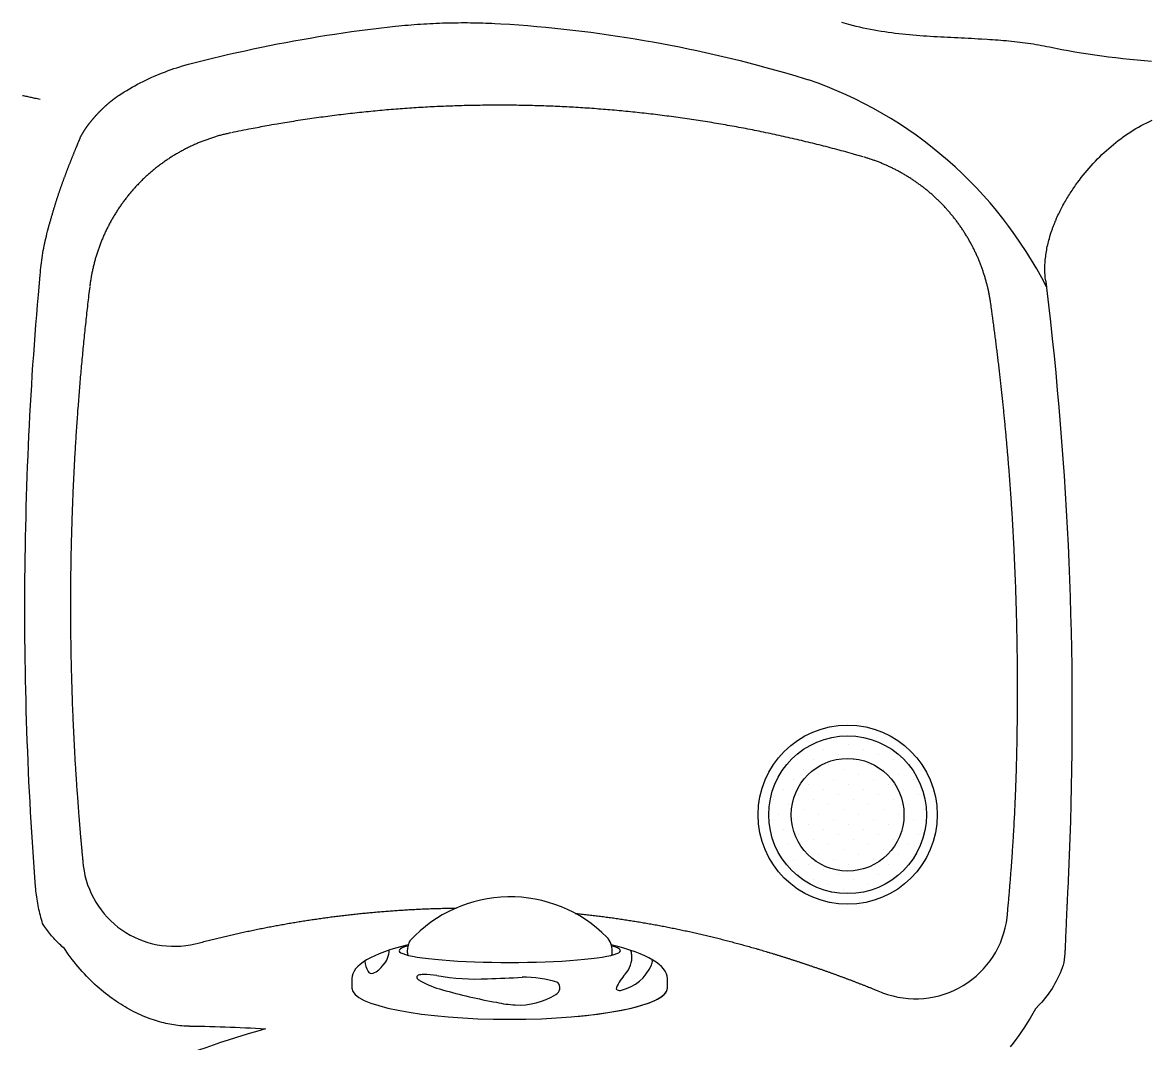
# Model space of a CAD drawing. Extents: x 528 to 612, y 649 to 778.
# Drawn here: x 559.67 to 584.67, y 685.6 to 708.24 of the extents above; entities that cross this region are included whole.
import ezdxf

# ---------------------------------------------------------------- set-up
doc = ezdxf.new("R2010")
doc.units = 0
doc.header["$MEASUREMENT"] = 0
doc.layers.add('1', color=4, linetype='Continuous')

# ---------------------------------------------------------------- blocks, each defined once
blk = doc.blocks.new('*X3')
at = {"color": 0}
for p, q in [((200.597, 336.892), (200.597, 336.892)), ((200.995, 336.76), (200.995, 336.76)), ((199.669, 336.494), (199.669, 336.494)), ((200.332, 336.627), (200.332, 336.627)), ((200.73, 336.494), (200.73, 336.494)), ((201.393, 336.627), (201.393, 336.627)), ((201.791, 336.494), (201.791, 336.494)), ((199.404, 336.229), (199.404, 336.229)), ((199.802, 336.097), (199.802, 336.097)), ((200.067, 336.362), (200.067, 336.362)), ((200.465, 336.229), (200.465, 336.229)), ((200.863, 336.097), (200.863, 336.097)), ((201.128, 336.362), (201.128, 336.362)), ((201.525, 336.229), (201.525, 336.229)), ((201.923, 336.097), (201.923, 336.097)), ((202.188, 336.362), (202.188, 336.362)), ((202.586, 336.229), (202.586, 336.229)), ((199.537, 335.832), (199.537, 335.832)), ((200.2, 335.964), (200.2, 335.964)), ((200.597, 335.832), (200.597, 335.832)), ((201.26, 335.964), (201.26, 335.964)), ((201.658, 335.832), (201.658, 335.832)), ((202.321, 335.964), (202.321, 335.964)), ((202.719, 335.832), (202.719, 335.832)), ((199.272, 335.566), (199.272, 335.566)), ((199.934, 335.699), (199.934, 335.699)), ((200.332, 335.566), (200.332, 335.566)), ((200.995, 335.699), (200.995, 335.699)), ((201.393, 335.566), (201.393, 335.566)), ((202.056, 335.699), (202.056, 335.699)), ((202.454, 335.566), (202.454, 335.566)), ((199.006, 335.301), (199.006, 335.301)), ((199.669, 335.434), (199.669, 335.434)), ((200.067, 335.301), (200.067, 335.301)), ((200.73, 335.434), (200.73, 335.434)), ((201.128, 335.301), (201.128, 335.301)), ((201.791, 335.434), (201.791, 335.434)), ((202.188, 335.301), (202.188, 335.301)), ((202.851, 335.434), (202.851, 335.434)), ((199.139, 334.903), (199.139, 334.903)), ((199.404, 335.169), (199.404, 335.169)), ((199.802, 335.036), (199.802, 335.036)), ((200.2, 334.903), (200.2, 334.903)), ((200.465, 335.169), (200.465, 335.169)), ((200.863, 335.036), (200.863, 335.036)), ((201.26, 334.903), (201.26, 334.903)), ((201.525, 335.169), (201.525, 335.169)), ((201.923, 335.036), (201.923, 335.036)), ((202.321, 334.903), (202.321, 334.903)), ((202.586, 335.169), (202.586, 335.169)), ((202.984, 335.036), (202.984, 335.036)), ((199.537, 334.771), (199.537, 334.771)), ((199.934, 334.638), (199.934, 334.638)), ((200.597, 334.771), (200.597, 334.771)), ((200.995, 334.638), (200.995, 334.638)), ((201.658, 334.771), (201.658, 334.771)), ((202.056, 334.638), (202.056, 334.638)), ((202.719, 334.771), (202.719, 334.771)), ((199.272, 334.506), (199.272, 334.506)), ((199.669, 334.373), (199.669, 334.373)), ((200.332, 334.506), (200.332, 334.506)), ((200.73, 334.373), (200.73, 334.373)), ((201.393, 334.506), (201.393, 334.506)), ((201.791, 334.373), (201.791, 334.373)), ((202.454, 334.506), (202.454, 334.506)), ((202.851, 334.373), (202.851, 334.373)), ((199.006, 334.241), (199.006, 334.241)), ((199.404, 334.108), (199.404, 334.108)), ((200.067, 334.241), (200.067, 334.241)), ((200.465, 334.108), (200.465, 334.108)), ((201.128, 334.241), (201.128, 334.241)), ((201.525, 334.108), (201.525, 334.108)), ((202.188, 334.241), (202.188, 334.241)), ((202.586, 334.108), (202.586, 334.108)), ((199.537, 333.71), (199.537, 333.71)), ((199.802, 333.975), (199.802, 333.975)), ((200.2, 333.843), (200.2, 333.843)), ((200.597, 333.71), (200.597, 333.71)), ((200.863, 333.975), (200.863, 333.975)), ((201.26, 333.843), (201.26, 333.843)), ((201.658, 333.71), (201.658, 333.71)), ((201.923, 333.975), (201.923, 333.975)), ((202.321, 333.843), (202.321, 333.843)), ((199.934, 333.578), (199.934, 333.578)), ((200.332, 333.445), (200.332, 333.445)), ((200.995, 333.578), (200.995, 333.578)), ((201.393, 333.445), (201.393, 333.445)), ((202.056, 333.578), (202.056, 333.578)), ((202.454, 333.445), (202.454, 333.445)), ((199.669, 333.312), (199.669, 333.312)), ((200.067, 333.18), (200.067, 333.18)), ((200.73, 333.312), (200.73, 333.312)), ((201.128, 333.18), (201.128, 333.18)), ((201.791, 333.312), (201.791, 333.312)), ((200.465, 333.047), (200.465, 333.047)), ((200.863, 332.915), (200.863, 332.915)), ((201.525, 333.047), (201.525, 333.047))]:
    blk.add_line(p, q, dxfattribs=at)
blk = doc.blocks.new('DRAIN')
at = {"layer": '1', "color": 2}
for radius in [1.75, 1.25]:
    blk.add_circle((0, 0), radius, dxfattribs=at)
at = {"layer": '1', "color": 3, "xscale": 0.8339416050646733, "yscale": 0.8339416050646733, "zscale": 0.8339416050646733}
blk.add_blockref('*X3', (-167.604, -279.291), dxfattribs=at)
blk = doc.blocks.new('2010JETSETTER')
at = {"layer": '1', "color": 2}
for p, q in [((38.763, 16.688), (38.763, 16.47)), ((38.763, 16.688), (38.763, 16.47)), ((45.763, 16.47), (45.763, 16.688)), ((45.763, 16.47), (45.763, 16.688))]:
    blk.add_line(p, q, dxfattribs=at)
at = {"layer": '1', "color": 3, "linetype": 'Continuous'}
for points in [[(35.136, 36.966), (35.315, 37.013), (35.494, 37.058), (35.673, 37.102), (35.853, 37.145), (36.033, 37.187), (36.213, 37.228), (36.393, 37.268), (36.573, 37.307), (36.754, 37.345), (36.935, 37.382), (37.116, 37.417), (37.297, 37.452), (37.478, 37.485), (37.66, 37.518), (37.841, 37.549), (38.023, 37.58), (38.205, 37.609), (38.387, 37.637), (38.569, 37.664), (38.752, 37.69), (38.934, 37.715), (39.117, 37.739), (39.299, 37.762), (39.665, 37.804)], [(39.665, 37.804), (39.733, 37.811), (39.802, 37.818), (39.87, 37.825), (39.939, 37.831), (40.008, 37.837), (40.078, 37.843), (40.147, 37.849), (40.217, 37.854), (40.286, 37.858), (40.356, 37.863), (40.426, 37.867), (40.496, 37.871), (40.566, 37.874), (40.636, 37.877), (40.705, 37.88), (40.775, 37.882), (40.845, 37.885), (40.915, 37.886), (40.984, 37.888), (41.054, 37.889), (41.123, 37.889), (41.192, 37.89), (41.261, 37.89), (41.33, 37.89), (41.398, 37.889), (41.466, 37.888), (41.534, 37.887), (41.602, 37.885), (41.669, 37.883), (41.736, 37.881), (41.802, 37.879), (41.869, 37.876), (41.934, 37.873), (42.064, 37.865)], [(42.064, 37.865), (42.266, 37.853), (42.467, 37.838), (42.667, 37.823), (42.868, 37.806), (43.068, 37.787), (43.268, 37.767), (43.467, 37.746), (43.667, 37.724), (43.866, 37.7), (44.064, 37.675), (44.262, 37.648), (44.46, 37.621), (44.657, 37.591), (44.854, 37.561), (45.051, 37.529), (45.247, 37.496), (45.443, 37.462), (45.639, 37.426), (45.834, 37.389), (46.028, 37.351), (46.222, 37.311), (46.416, 37.27), (46.609, 37.228), (46.802, 37.185), (46.995, 37.14), (47.187, 37.094), (47.378, 37.047), (47.569, 36.999), (47.76, 36.949), (47.95, 36.898), (48.14, 36.846), (48.329, 36.793), (48.517, 36.738), (48.893, 36.625)], [(52.735, 37.523), (52.66, 37.527), (52.584, 37.531), (52.509, 37.535), (52.433, 37.539), (52.357, 37.543), (52.282, 37.546), (52.206, 37.55), (52.13, 37.554), (52.054, 37.557), (51.978, 37.561), (51.902, 37.565), (51.826, 37.569), (51.749, 37.573), (51.673, 37.578), (51.596, 37.583), (51.519, 37.588), (51.442, 37.593), (51.365, 37.599), (51.288, 37.605), (51.21, 37.612), (51.133, 37.619), (51.055, 37.626), (50.977, 37.634), (50.899, 37.643), (50.82, 37.652), (50.742, 37.663), (50.663, 37.673), (50.584, 37.685), (50.505, 37.697), (50.426, 37.71), (50.347, 37.724), (50.268, 37.739), (50.188, 37.754), (50.109, 37.771), (50.03, 37.788), (49.95, 37.807), (49.871, 37.827), (49.791, 37.847), (49.632, 37.892)], [(54.244, 37.343), (54.184, 37.355), (54.124, 37.367), (54.063, 37.378), (54.003, 37.389), (53.943, 37.4), (53.883, 37.409), (53.823, 37.419), (53.763, 37.427), (53.702, 37.436), (53.642, 37.444), (53.582, 37.451), (53.521, 37.458), (53.461, 37.465), (53.401, 37.471), (53.34, 37.478), (53.28, 37.483), (53.219, 37.489), (53.159, 37.494), (53.098, 37.499), (53.038, 37.503), (52.977, 37.507), (52.917, 37.512), (52.856, 37.516), (52.735, 37.523)], [(56.506, 37.031), (56.345, 37.044), (56.184, 37.058), (56.025, 37.073), (55.866, 37.089), (55.709, 37.107), (55.553, 37.125), (55.399, 37.145), (55.246, 37.166), (55.095, 37.189), (54.946, 37.212), (54.8, 37.236), (54.656, 37.261), (54.516, 37.288), (54.244, 37.343)], [(33.599, 36.28), (33.656, 36.317), (33.714, 36.353), (33.772, 36.388), (33.831, 36.423), (33.89, 36.457), (33.949, 36.49), (34.009, 36.522), (34.069, 36.554), (34.13, 36.585), (34.19, 36.615), (34.252, 36.644), (34.313, 36.673), (34.375, 36.7), (34.437, 36.727), (34.499, 36.753), (34.562, 36.778), (34.625, 36.802), (34.688, 36.826), (34.751, 36.849), (34.815, 36.87), (34.879, 36.891), (34.943, 36.911), (35.007, 36.931), (35.136, 36.966)], [(32.732, 35.326), (32.733, 35.329), (32.735, 35.333), (32.736, 35.336), (32.738, 35.34), (32.739, 35.343), (32.741, 35.347), (32.743, 35.35), (32.744, 35.354), (32.746, 35.357), (32.748, 35.361), (32.75, 35.365), (32.752, 35.368), (32.754, 35.372), (32.756, 35.376), (32.758, 35.38), (32.76, 35.383), (32.762, 35.387), (32.764, 35.391), (32.766, 35.395), (32.768, 35.399), (32.77, 35.403), (32.772, 35.407), (32.774, 35.411), (32.777, 35.414), (32.779, 35.418), (32.781, 35.422), (32.784, 35.426), (32.786, 35.43), (32.788, 35.434), (32.791, 35.438), (32.793, 35.442), (32.795, 35.446), (32.798, 35.45), (32.8, 35.454), (32.803, 35.458), (32.805, 35.463), (32.808, 35.467), (32.81, 35.471), (32.813, 35.475), (32.815, 35.479), (32.818, 35.483), (32.82, 35.487), (32.823, 35.491), (32.826, 35.495), (32.828, 35.499), (32.831, 35.504), (32.834, 35.508), (32.836, 35.512), (32.839, 35.516), (32.842, 35.52), (32.845, 35.524), (32.847, 35.529), (32.85, 35.533), (32.853, 35.537), (32.856, 35.541), (32.859, 35.545), (32.862, 35.55), (32.865, 35.554), (32.867, 35.558), (32.87, 35.562), (32.873, 35.566), (32.876, 35.571), (32.879, 35.575), (32.882, 35.579), (32.885, 35.583), (32.888, 35.588), (32.891, 35.592), (32.895, 35.596), (32.898, 35.6), (32.901, 35.605), (32.904, 35.609), (32.907, 35.613), (32.91, 35.618), (32.913, 35.622), (32.916, 35.626), (32.92, 35.63), (32.923, 35.635), (32.926, 35.639), (32.929, 35.643), (32.933, 35.648), (32.936, 35.652), (32.939, 35.656), (32.943, 35.661), (32.946, 35.665), (32.949, 35.669), (32.953, 35.674), (32.956, 35.678), (32.96, 35.682), (32.963, 35.687), (32.966, 35.691), (32.97, 35.695), (32.973, 35.7), (32.977, 35.704), (32.98, 35.708), (32.984, 35.713), (32.987, 35.717), (32.991, 35.721), (32.994, 35.726), (32.998, 35.73), (33.002, 35.734), (33.005, 35.739), (33.009, 35.743), (33.013, 35.747), (33.016, 35.752), (33.02, 35.756), (33.024, 35.76), (33.027, 35.765), (33.031, 35.769), (33.035, 35.773), (33.039, 35.778), (33.042, 35.782), (33.046, 35.787), (33.05, 35.791), (33.054, 35.795), (33.058, 35.8), (33.061, 35.804), (33.065, 35.808), (33.069, 35.813), (33.073, 35.817), (33.077, 35.821), (33.081, 35.826), (33.085, 35.83), (33.089, 35.834), (33.093, 35.839), (33.097, 35.843), (33.101, 35.847), (33.105, 35.852), (33.109, 35.856), (33.113, 35.86), (33.117, 35.865), (33.121, 35.869), (33.125, 35.873), (33.129, 35.878), (33.133, 35.882), (33.137, 35.886), (33.141, 35.891), (33.145, 35.895), (33.15, 35.899), (33.154, 35.904), (33.158, 35.908), (33.162, 35.912), (33.166, 35.917), (33.171, 35.921), (33.175, 35.925), (33.179, 35.93), (33.183, 35.934), (33.188, 35.938), (33.192, 35.943), (33.196, 35.947), (33.201, 35.951), (33.205, 35.955), (33.209, 35.96), (33.214, 35.964), (33.218, 35.968), (33.223, 35.973), (33.227, 35.977), (33.231, 35.981), (33.236, 35.985), (33.24, 35.99), (33.245, 35.994), (33.249, 35.998), (33.254, 36.002), (33.258, 36.007), (33.263, 36.011), (33.267, 36.015), (33.272, 36.019), (33.277, 36.024), (33.281, 36.028), (33.286, 36.032), (33.29, 36.036), (33.295, 36.041), (33.3, 36.045), (33.304, 36.049), (33.309, 36.053), (33.314, 36.058), (33.318, 36.062), (33.323, 36.066), (33.328, 36.07), (33.333, 36.074), (33.337, 36.079), (33.342, 36.083), (33.347, 36.087), (33.352, 36.091), (33.357, 36.095), (33.362, 36.099), (33.366, 36.104), (33.371, 36.108), (33.376, 36.112), (33.381, 36.116), (33.386, 36.12), (33.391, 36.124), (33.396, 36.128), (33.401, 36.133), (33.406, 36.137), (33.411, 36.141), (33.416, 36.145), (33.421, 36.149), (33.426, 36.153), (33.431, 36.157), (33.436, 36.161), (33.441, 36.165), (33.446, 36.169), (33.452, 36.173), (33.457, 36.178), (33.462, 36.182), (33.467, 36.186), (33.472, 36.19), (33.478, 36.194), (33.483, 36.198), (33.488, 36.202), (33.493, 36.206), (33.499, 36.21), (33.504, 36.214), (33.51, 36.218), (33.515, 36.222), (33.52, 36.226), (33.526, 36.23), (33.531, 36.234), (33.537, 36.237), (33.542, 36.241), (33.548, 36.245), (33.554, 36.249), (33.559, 36.253), (33.565, 36.257), (33.57, 36.261), (33.576, 36.264), (33.582, 36.268), (33.587, 36.272), (33.599, 36.28)], [(54.862, 34.343), (54.903, 34.399), (54.945, 34.453), (54.987, 34.507), (55.031, 34.56), (55.075, 34.613), (55.12, 34.665), (55.165, 34.716), (55.211, 34.767), (55.258, 34.817), (55.306, 34.866), (55.355, 34.914), (55.404, 34.962), (55.453, 35.009), (55.504, 35.055), (55.555, 35.101), (55.607, 35.145), (55.659, 35.189), (55.712, 35.232), (55.765, 35.274), (55.82, 35.315), (55.875, 35.355), (55.93, 35.394), (55.986, 35.432), (56.043, 35.469), (56.1, 35.505), (56.158, 35.54), (56.217, 35.574), (56.276, 35.607), (56.336, 35.638), (56.397, 35.668), (56.458, 35.697), (56.52, 35.725)], [(32.038, 33.365), (32.043, 33.384), (32.048, 33.403), (32.054, 33.422), (32.059, 33.441), (32.064, 33.459), (32.069, 33.478), (32.075, 33.496), (32.08, 33.515), (32.085, 33.533), (32.09, 33.551), (32.096, 33.57), (32.101, 33.588), (32.106, 33.606), (32.111, 33.623), (32.117, 33.641), (32.122, 33.659), (32.127, 33.676), (32.132, 33.694), (32.137, 33.711), (32.143, 33.729), (32.148, 33.746), (32.153, 33.763), (32.158, 33.78), (32.163, 33.797), (32.169, 33.814), (32.174, 33.831), (32.179, 33.847), (32.184, 33.864), (32.189, 33.88), (32.194, 33.897), (32.2, 33.913), (32.205, 33.93), (32.21, 33.946), (32.215, 33.962), (32.22, 33.978), (32.226, 33.994), (32.231, 34.01), (32.236, 34.026), (32.241, 34.042), (32.247, 34.058), (32.252, 34.074), (32.257, 34.089), (32.262, 34.105), (32.268, 34.121), (32.273, 34.136), (32.278, 34.151), (32.283, 34.167), (32.289, 34.182), (32.294, 34.197), (32.299, 34.212), (32.304, 34.227), (32.309, 34.242), (32.315, 34.257), (32.32, 34.272), (32.325, 34.287), (32.33, 34.301), (32.336, 34.316), (32.341, 34.331), (32.346, 34.345), (32.351, 34.36), (32.356, 34.374), (32.362, 34.388), (32.367, 34.402), (32.372, 34.417), (32.377, 34.431), (32.382, 34.445), (32.387, 34.459), (32.393, 34.473), (32.398, 34.487), (32.403, 34.5), (32.408, 34.514), (32.413, 34.528), (32.418, 34.541), (32.423, 34.555), (32.429, 34.568), (32.434, 34.582), (32.439, 34.595), (32.444, 34.609), (32.449, 34.622), (32.454, 34.635), (32.459, 34.648), (32.464, 34.661), (32.469, 34.674), (32.474, 34.687), (32.479, 34.7), (32.484, 34.713), (32.489, 34.726), (32.494, 34.739), (32.499, 34.751), (32.504, 34.764), (32.509, 34.776), (32.514, 34.789), (32.519, 34.801), (32.524, 34.814), (32.529, 34.826), (32.534, 34.838), (32.539, 34.851), (32.543, 34.863), (32.548, 34.875), (32.553, 34.887), (32.558, 34.899), (32.563, 34.911), (32.568, 34.923), (32.572, 34.935), (32.577, 34.946), (32.582, 34.958), (32.587, 34.97), (32.591, 34.982), (32.596, 34.993), (32.601, 35.005), (32.605, 35.016), (32.61, 35.028), (32.615, 35.039), (32.619, 35.05), (32.624, 35.061), (32.629, 35.073), (32.633, 35.084), (32.638, 35.095), (32.642, 35.106), (32.647, 35.117), (32.651, 35.128), (32.656, 35.139), (32.66, 35.15), (32.665, 35.161), (32.669, 35.171), (32.673, 35.182), (32.678, 35.193), (32.682, 35.203), (32.686, 35.214), (32.691, 35.224), (32.695, 35.235), (32.699, 35.245), (32.703, 35.255), (32.708, 35.266), (32.712, 35.276), (32.716, 35.286), (32.72, 35.296), (32.724, 35.306), (32.732, 35.326)], [(54.414, 33.585), (54.429, 33.617), (54.444, 33.648), (54.459, 33.68), (54.475, 33.712), (54.491, 33.743), (54.507, 33.775), (54.523, 33.806), (54.54, 33.837), (54.557, 33.868), (54.574, 33.898), (54.592, 33.929), (54.609, 33.96), (54.627, 33.99), (54.646, 34.02), (54.664, 34.05), (54.683, 34.08), (54.702, 34.11), (54.721, 34.14), (54.74, 34.169), (54.76, 34.199), (54.78, 34.228), (54.8, 34.257), (54.82, 34.286), (54.862, 34.343)], [(54.28, 33.243), (54.286, 33.26), (54.292, 33.278), (54.298, 33.295), (54.304, 33.313), (54.31, 33.33), (54.317, 33.347), (54.323, 33.364), (54.33, 33.381), (54.336, 33.399), (54.343, 33.416), (54.35, 33.433), (54.356, 33.45), (54.363, 33.467), (54.37, 33.484), (54.378, 33.501), (54.385, 33.518), (54.392, 33.534), (54.399, 33.551), (54.414, 33.585)], [(31.846, 32.29), (31.851, 32.345), (31.856, 32.4), (31.862, 32.455), (31.868, 32.51), (31.875, 32.564), (31.883, 32.619), (31.891, 32.673), (31.899, 32.728), (31.908, 32.782), (31.917, 32.836), (31.927, 32.889), (31.938, 32.943), (31.948, 32.996), (31.96, 33.05), (31.972, 33.103), (31.984, 33.156), (31.997, 33.208), (32.01, 33.261), (32.038, 33.365)], [(54.156, 32.161), (54.152, 32.196), (54.148, 32.232), (54.145, 32.268), (54.142, 32.304), (54.14, 32.34), (54.139, 32.376), (54.138, 32.413), (54.138, 32.449), (54.139, 32.485), (54.14, 32.522), (54.142, 32.558), (54.145, 32.595), (54.148, 32.632), (54.151, 32.668), (54.156, 32.705), (54.16, 32.741), (54.166, 32.777), (54.172, 32.814), (54.178, 32.85), (54.185, 32.886), (54.192, 32.923), (54.2, 32.959), (54.209, 32.995), (54.218, 33.031), (54.227, 33.066), (54.237, 33.102), (54.247, 33.137), (54.258, 33.173), (54.28, 33.243)], [(31.737, 18.821), (31.72, 19.043), (31.704, 19.265), (31.689, 19.487), (31.674, 19.71), (31.66, 19.933), (31.647, 20.157), (31.634, 20.38), (31.622, 20.604), (31.61, 20.828), (31.599, 21.053), (31.589, 21.277), (31.579, 21.502), (31.57, 21.727), (31.561, 21.952), (31.553, 22.178), (31.546, 22.403), (31.539, 22.629), (31.533, 22.854), (31.528, 23.08), (31.523, 23.306), (31.519, 23.532), (31.515, 23.759), (31.512, 23.985), (31.51, 24.211), (31.509, 24.437), (31.508, 24.664), (31.507, 24.89), (31.507, 25.117), (31.508, 25.343), (31.51, 25.569), (31.512, 25.796), (31.515, 26.022), (31.518, 26.248), (31.523, 26.474), (31.527, 26.7), (31.533, 26.926), (31.539, 27.152), (31.545, 27.378), (31.553, 27.604), (31.56, 27.829), (31.569, 28.054), (31.578, 28.28), (31.588, 28.505), (31.598, 28.729), (31.609, 28.954), (31.621, 29.178), (31.633, 29.402), (31.646, 29.626), (31.659, 29.85), (31.673, 30.073), (31.688, 30.296), (31.703, 30.519), (31.719, 30.742), (31.735, 30.964), (31.752, 31.186), (31.77, 31.407), (31.788, 31.628), (31.807, 31.849), (31.846, 32.29)], [(54.156, 32.161), (54.157, 32.156), (54.158, 32.15), (54.159, 32.145), (54.159, 32.14), (54.16, 32.135), (54.161, 32.13), (54.161, 32.124), (54.162, 32.119), (54.163, 32.114), (54.164, 32.109), (54.164, 32.104), (54.165, 32.098), (54.166, 32.093), (54.166, 32.088), (54.167, 32.083), (54.168, 32.078), (54.168, 32.072), (54.169, 32.067), (54.169, 32.062), (54.17, 32.057), (54.171, 32.052), (54.171, 32.046), (54.172, 32.041), (54.173, 32.036), (54.173, 32.031), (54.174, 32.026), (54.174, 32.02), (54.175, 32.015), (54.176, 32.005)], [(54.176, 32.005), (54.22, 31.63), (54.262, 31.254), (54.303, 30.877), (54.342, 30.499), (54.379, 30.12), (54.414, 29.741), (54.448, 29.361), (54.48, 28.98), (54.51, 28.599), (54.538, 28.218), (54.564, 27.835), (54.589, 27.453), (54.612, 27.07), (54.633, 26.687), (54.652, 26.303), (54.669, 25.92), (54.684, 25.536), (54.697, 25.152), (54.709, 24.768), (54.719, 24.384), (54.727, 24), (54.733, 23.617), (54.737, 23.233), (54.739, 22.85), (54.739, 22.467), (54.738, 22.085), (54.735, 21.703), (54.729, 21.321), (54.723, 20.94), (54.714, 20.56), (54.703, 20.18), (54.691, 19.801), (54.677, 19.422), (54.644, 18.668)], [(31.902, 17.906), (31.889, 17.95), (31.876, 17.994), (31.864, 18.038), (31.852, 18.083), (31.841, 18.128), (31.83, 18.173), (31.82, 18.218), (31.81, 18.263), (31.801, 18.309), (31.793, 18.355), (31.785, 18.401), (31.777, 18.447), (31.77, 18.493), (31.764, 18.54), (31.758, 18.586), (31.752, 18.633), (31.748, 18.68), (31.743, 18.727), (31.737, 18.821)], [(54.644, 18.668), (54.642, 18.639), (54.641, 18.609), (54.639, 18.58), (54.638, 18.551), (54.637, 18.522), (54.635, 18.493), (54.634, 18.463), (54.633, 18.434), (54.631, 18.405), (54.63, 18.376), (54.629, 18.347), (54.628, 18.319), (54.626, 18.29), (54.625, 18.261), (54.624, 18.232), (54.622, 18.203), (54.621, 18.175), (54.62, 18.146), (54.619, 18.117), (54.618, 18.089), (54.616, 18.06), (54.615, 18.032), (54.614, 18.003), (54.613, 17.974), (54.611, 17.946), (54.61, 17.918), (54.609, 17.889), (54.608, 17.861), (54.607, 17.832), (54.605, 17.804), (54.604, 17.776), (54.603, 17.747), (54.602, 17.719), (54.601, 17.691), (54.599, 17.663), (54.598, 17.634), (54.597, 17.606), (54.596, 17.578), (54.594, 17.55), (54.593, 17.522), (54.592, 17.494), (54.591, 17.466), (54.59, 17.438), (54.588, 17.41), (54.587, 17.382), (54.586, 17.354), (54.585, 17.326), (54.584, 17.299), (54.581, 17.243)], [(32.384, 17.353), (32.356, 17.377), (32.329, 17.401), (32.302, 17.425), (32.275, 17.45), (32.249, 17.476), (32.223, 17.502), (32.197, 17.528), (32.172, 17.555), (32.147, 17.582), (32.123, 17.609), (32.099, 17.637), (32.075, 17.665), (32.052, 17.694), (32.029, 17.723), (32.007, 17.753), (31.985, 17.782), (31.963, 17.813), (31.942, 17.843), (31.902, 17.906)], [(33.779, 16.03), (33.731, 16.058), (33.683, 16.087), (33.635, 16.116), (33.587, 16.147), (33.539, 16.179), (33.491, 16.212), (33.444, 16.246), (33.396, 16.281), (33.348, 16.317), (33.3, 16.354), (33.253, 16.392), (33.205, 16.431), (33.158, 16.472), (33.11, 16.513), (33.063, 16.556), (33.016, 16.601), (32.969, 16.646), (32.922, 16.693), (32.875, 16.741), (32.828, 16.79), (32.782, 16.841), (32.736, 16.892), (32.69, 16.945), (32.645, 17), (32.6, 17.055), (32.556, 17.112), (32.512, 17.171), (32.469, 17.23), (32.384, 17.353)], [(54.581, 17.243), (54.56, 17.044), (54.541, 16.983), (54.52, 16.922), (54.498, 16.863), (54.474, 16.803), (54.448, 16.745), (54.421, 16.688), (54.392, 16.631), (54.362, 16.575), (54.33, 16.52), (54.297, 16.465), (54.262, 16.412), (54.225, 16.359), (54.187, 16.308), (54.148, 16.257), (54.108, 16.207), (54.066, 16.159), (54.022, 16.111), (53.932, 16.018)], [(35.162, 15.629), (35.119, 15.63), (35.076, 15.631), (35.033, 15.633), (34.989, 15.636), (34.946, 15.64), (34.902, 15.645), (34.858, 15.65), (34.813, 15.657), (34.769, 15.664), (34.724, 15.672), (34.679, 15.681), (34.634, 15.691), (34.589, 15.702), (34.543, 15.713), (34.497, 15.726), (34.451, 15.739), (34.404, 15.753), (34.358, 15.769), (34.311, 15.785), (34.263, 15.802), (34.216, 15.821), (34.168, 15.84), (34.12, 15.86), (34.071, 15.881), (34.023, 15.904), (33.974, 15.927), (33.926, 15.951), (33.877, 15.976), (33.779, 16.03)], [(53.932, 16.018), (53.872, 15.911), (53.81, 15.807), (53.748, 15.706), (53.685, 15.608), (53.622, 15.514), (53.558, 15.423), (53.494, 15.336), (53.431, 15.252), (53.367, 15.172)], [(35.162, 15.629), (35.275, 15.629), (35.388, 15.628), (35.501, 15.627), (35.614, 15.625), (35.727, 15.622), (35.839, 15.619), (35.952, 15.616), (36.064, 15.612), (36.176, 15.608), (36.288, 15.603), (36.4, 15.597), (36.512, 15.592), (36.624, 15.585), (36.846, 15.571)]]:
    blk.add_lwpolyline(points, dxfattribs=at)
blk.add_lwpolyline([(31.85, 36.183), (31.755, 36.205, 0.001213), (31.655, 36.227, 0.0012), (31.555, 36.249, 0.0012), (31.456, 36.27, 0.001199)], format="xyb", dxfattribs=at)
at = {"layer": '1', "color": 2, "linetype": 'Continuous'}
for points in [[(50.106, 34.913), (49.916, 34.968, 0.001748), (49.719, 35.022, 0.001734), (49.523, 35.075, 0.001733), (49.327, 35.127, 0.001732), (49.131, 35.177, 0.001732), (48.934, 35.226, 0.001732), (48.737, 35.273, 0.001731), (48.54, 35.319, 0.001731), (48.342, 35.364, 0.001731), (48.144, 35.407, 0.001731), (47.946, 35.449, 0.001731), (47.747, 35.49, 0.001731), (47.548, 35.529, 0.001731), (47.349, 35.567, 0.001732), (47.15, 35.603, 0.001732), (46.95, 35.638, 0.001733), (46.75, 35.672, 0.001733), (46.55, 35.704, 0.001733), (46.35, 35.735, 0.001733), (46.15, 35.764, 0.001732), (45.949, 35.792, 0.001732), (45.748, 35.819, 0.001731), (45.547, 35.844, 0.001731), (45.346, 35.868, 0.001731), (45.145, 35.891, 0.00173), (44.943, 35.912, 0.00173), (44.742, 35.931, 0.00173), (44.54, 35.95, 0.00173), (44.338, 35.966, 0.00173), (44.136, 35.982, 0.00173), (43.934, 35.996, 0.001731), (43.732, 36.009, 0.001731), (43.53, 36.02, 0.001731), (43.327, 36.03, 0.001732), (43.125, 36.038, 0.001732), (42.923, 36.045, 0.001732), (42.72, 36.05, 0.001732), (42.518, 36.055, 0.001731), (42.315, 36.057, 0.001731), (42.113, 36.059, 0.00173), (41.91, 36.059, 0.00173), (41.708, 36.057, 0.00173), (41.505, 36.054, 0.00173), (41.303, 36.05, 0.00173), (41.101, 36.044, 0.00173), (40.898, 36.037, 0.00173), (40.696, 36.029, 0.00173), (40.494, 36.019, 0.00173), (40.292, 36.007, 0.001731), (40.09, 35.995, 0.001731), (39.888, 35.981, 0.001732), (39.686, 35.965, 0.001731), (39.484, 35.948, 0.001733), (39.282, 35.93, 0.001735), (39.081, 35.91, 0.00173), (38.88, 35.889, 0.00172), (38.679, 35.866, 0.001734), (38.477, 35.842, 0.001767), (38.276, 35.817, 0.001716), (38.076, 35.79, 0.001608), (37.877, 35.763, 0.001775), (37.675, 35.733, 0.002095), (37.469, 35.7, 0.001587), (37.277, 35.67, 0.000562), (37.102, 35.641, 0.002298), (36.873, 35.6, 0.003852), (36.529, 35.534, 0.001889), (36.089, 35.448, 0.001889)], [(36.076, 35.445), (36.041, 35.438, 0.002977), (35.994, 35.427, 0.002789), (35.951, 35.417, 0.002789), (35.907, 35.406, 0.002791), (35.864, 35.395, 0.002792), (35.82, 35.383, 0.00279), (35.777, 35.37, 0.00279), (35.734, 35.358, 0.002797), (35.691, 35.344, 0.002799), (35.648, 35.33, 0.002798), (35.606, 35.316, 0.002796), (35.564, 35.301, 0.002806), (35.521, 35.286, 0.00281), (35.479, 35.271, 0.002809), (35.437, 35.254, 0.002814), (35.395, 35.238, 0.002808), (35.354, 35.221, 0.002807), (35.312, 35.203, 0.002815), (35.271, 35.185, 0.00281), (35.23, 35.166, 0.002807), (35.19, 35.147, 0.002812), (35.149, 35.128, 0.002814), (35.109, 35.108, 0.002813), (35.069, 35.088, 0.002816), (35.029, 35.067, 0.002823), (34.989, 35.045, 0.002823), (34.949, 35.024, 0.002822), (34.91, 35.002, 0.002824), (34.871, 34.979, 0.002826), (34.833, 34.956, 0.002825), (34.794, 34.932, 0.002826), (34.756, 34.908, 0.002822), (34.718, 34.884, 0.002823), (34.681, 34.859, 0.00282), (34.644, 34.834, 0.002828), (34.606, 34.808, 0.002831), (34.57, 34.782, 0.002822), (34.533, 34.756, 0.00283), (34.497, 34.729, 0.00283), (34.461, 34.702, 0.002833), (34.426, 34.674, 0.002842), (34.391, 34.646, 0.002834), (34.356, 34.617, 0.002835), (34.321, 34.588, 0.002835), (34.287, 34.559, 0.00283), (34.253, 34.529, 0.002838), (34.219, 34.499, 0.002832), (34.186, 34.469, 0.002829), (34.153, 34.438, 0.002831), (34.121, 34.407, 0.002828), (34.089, 34.375, 0.002838), (34.057, 34.343, 0.002834), (34.026, 34.311, 0.002832), (33.995, 34.278, 0.002844), (33.964, 34.245, 0.00284), (33.933, 34.212, 0.002837), (33.904, 34.178, 0.002838), (33.874, 34.144, 0.002839), (33.845, 34.109, 0.002834), (33.816, 34.075, 0.002836), (33.788, 34.04, 0.002832), (33.76, 34.004, 0.002826), (33.732, 33.969, 0.00283), (33.705, 33.933, 0.002834), (33.678, 33.896, 0.00283), (33.652, 33.86, 0.002835), (33.626, 33.823, 0.00284), (33.601, 33.786, 0.002831), (33.576, 33.748, 0.002835), (33.551, 33.711, 0.002838), (33.527, 33.672, 0.00284), (33.503, 33.634, 0.002826), (33.48, 33.596, 0.002821), (33.457, 33.557, 0.002832), (33.435, 33.518, 0.002827), (33.413, 33.478, 0.002823), (33.391, 33.439, 0.002828), (33.37, 33.399, 0.002824), (33.349, 33.359, 0.002821), (33.329, 33.319, 0.002818), (33.31, 33.278, 0.002824), (33.29, 33.238, 0.002839), (33.271, 33.197, 0.002827), (33.253, 33.155, 0.002814), (33.235, 33.114, 0.002818), (33.218, 33.073, 0.002821), (33.201, 33.031, 0.002816), (33.185, 32.989, 0.002821), (33.169, 32.947, 0.002809), (33.153, 32.905, 0.002805), (33.138, 32.862, 0.002819), (33.124, 32.82, 0.002806), (33.11, 32.777, 0.002807), (33.096, 32.734, 0.002816), (33.083, 32.691, 0.002804), (33.07, 32.648, 0.002798), (33.058, 32.605, 0.002828), (33.047, 32.561, 0.002847), (33.036, 32.518, 0.002764), (33.025, 32.474, 0.002651), (33.015, 32.431, 0.00292), (33.005, 32.386, 0.003242), (32.996, 32.341, 0.002408), (32.988, 32.301, 0.001052), (32.981, 32.263, 0.004103), (32.971, 32.205, 0.005834), (32.959, 32.128, 0.002902), (32.948, 32.045, 0.002902)], [(52.938, 31.659), (52.933, 31.692, 0.002746), (52.926, 31.735, 0.002575), (52.919, 31.776, 0.002576), (52.912, 31.817, 0.002577), (52.904, 31.857, 0.002579), (52.896, 31.898, 0.00258), (52.888, 31.938, 0.002582), (52.879, 31.979, 0.002584), (52.869, 32.019, 0.002577), (52.86, 32.059, 0.00258), (52.849, 32.099, 0.002593), (52.839, 32.139, 0.002586), (52.828, 32.179, 0.00259), (52.816, 32.219, 0.002594), (52.804, 32.259, 0.002596), (52.792, 32.298, 0.002588), (52.779, 32.338, 0.002589), (52.766, 32.377, 0.0026), (52.753, 32.416, 0.002593), (52.739, 32.455, 0.002586), (52.724, 32.494, 0.002589), (52.71, 32.532, 0.002601), (52.694, 32.571, 0.002595), (52.679, 32.61, 0.002589), (52.663, 32.648, 0.002602), (52.647, 32.686, 0.002607), (52.63, 32.724, 0.002602), (52.613, 32.762, 0.002596), (52.595, 32.799, 0.002608), (52.577, 32.836, 0.00261), (52.559, 32.874, 0.002594), (52.54, 32.911, 0.002605), (52.521, 32.947, 0.002608), (52.502, 32.984, 0.002594), (52.482, 33.02, 0.002605), (52.461, 33.057, 0.002609), (52.441, 33.093, 0.002596), (52.42, 33.128, 0.002608), (52.398, 33.164, 0.002613), (52.377, 33.199, 0.002609), (52.354, 33.234, 0.002613), (52.332, 33.269, 0.002618), (52.309, 33.304, 0.002612), (52.286, 33.338, 0.002605), (52.262, 33.373, 0.002607), (52.238, 33.406, 0.00261), (52.214, 33.44, 0.002614), (52.189, 33.474, 0.002608), (52.164, 33.507, 0.002604), (52.139, 33.54, 0.002616), (52.113, 33.572, 0.002611), (52.087, 33.605, 0.002609), (52.061, 33.637, 0.002613), (52.034, 33.668, 0.00261), (52.007, 33.7, 0.002622), (51.98, 33.731, 0.002618), (51.952, 33.762, 0.002605), (51.924, 33.793, 0.002615), (51.896, 33.823, 0.002617), (51.867, 33.853, 0.002613), (51.838, 33.883, 0.002608), (51.809, 33.912, 0.002612), (51.779, 33.942, 0.002607), (51.749, 33.97, 0.002604), (51.719, 33.999, 0.002616), (51.688, 34.027, 0.002613), (51.658, 34.055, 0.002616), (51.627, 34.083, 0.002616), (51.595, 34.11, 0.002606), (51.564, 34.137, 0.002614), (51.532, 34.163, 0.002617), (51.499, 34.19, 0.002612), (51.467, 34.215, 0.002608), (51.434, 34.241, 0.002604), (51.401, 34.266, 0.002606), (51.368, 34.291, 0.00261), (51.334, 34.315, 0.002606), (51.3, 34.34, 0.002603), (51.266, 34.363, 0.002608), (51.232, 34.387, 0.002605), (51.198, 34.41, 0.002609), (51.163, 34.433, 0.002608), (51.128, 34.455, 0.002604), (51.093, 34.477, 0.002612), (51.057, 34.499, 0.002603), (51.021, 34.52, 0.002603), (50.985, 34.541, 0.0026), (50.949, 34.561, 0.002596), (50.913, 34.581, 0.002604), (50.876, 34.601, 0.002596), (50.84, 34.62, 0.002594), (50.803, 34.639, 0.002595), (50.766, 34.658, 0.002597), (50.728, 34.676, 0.002604), (50.691, 34.694, 0.002598), (50.653, 34.711, 0.002583), (50.615, 34.728, 0.002605), (50.577, 34.745, 0.002639), (50.539, 34.761, 0.002558), (50.501, 34.777, 0.002446), (50.463, 34.792, 0.002709), (50.423, 34.807, 0.002996), (50.383, 34.822, 0.002228), (50.348, 34.835, 0.000974), (50.314, 34.847, 0.003797), (50.262, 34.865, 0.005404), (50.194, 34.886, 0.002686), (50.12, 34.909, 0.002686)], [(32.946, 32.031), (32.923, 31.838, 0.000835), (32.9, 31.642, 0.000832), (32.878, 31.446, 0.000832), (32.857, 31.25, 0.000832), (32.836, 31.055, 0.000832), (32.816, 30.859, 0.000831), (32.797, 30.663, 0.000831), (32.778, 30.467, 0.000831), (32.76, 30.271, 0.000832), (32.742, 30.075, 0.000831), (32.726, 29.879, 0.000831), (32.709, 29.683, 0.000831), (32.694, 29.487, 0.000831), (32.679, 29.29, 0.000832), (32.665, 29.094, 0.000831), (32.651, 28.898, 0.000831), (32.639, 28.701, 0.000832), (32.626, 28.505, 0.000832), (32.615, 28.308, 0.000832), (32.604, 28.112, 0.000832), (32.594, 27.915, 0.000832), (32.584, 27.718, 0.000832), (32.575, 27.522, 0.000832), (32.567, 27.325, 0.000832), (32.559, 27.128, 0.000832), (32.552, 26.931, 0.000832), (32.546, 26.735, 0.000832), (32.54, 26.538, 0.000833), (32.535, 26.341, 0.000833), (32.531, 26.144, 0.000833), (32.527, 25.947, 0.000833), (32.524, 25.75, 0.000833), (32.522, 25.553, 0.000833), (32.52, 25.356, 0.000833), (32.519, 25.159, 0.000833), (32.519, 24.962, 0.000833), (32.519, 24.765, 0.000833), (32.52, 24.568, 0.000833), (32.522, 24.371, 0.000833), (32.524, 24.174, 0.000833), (32.527, 23.978, 0.000833), (32.531, 23.781, 0.000833), (32.535, 23.584, 0.000833), (32.54, 23.387, 0.000835), (32.546, 23.19, 0.000833), (32.552, 22.993, 0.000828), (32.559, 22.796, 0.000835), (32.566, 22.599, 0.000851), (32.575, 22.402, 0.000827), (32.583, 22.206, 0.000774), (32.593, 22.01, 0.000854), (32.603, 21.812, 0.001014), (32.614, 21.609, 0.000769), (32.625, 21.419, 0.000268), (32.636, 21.247, 0.001099), (32.651, 21.024, 0.001867), (32.675, 20.683, 0.000914), (32.708, 20.243, 0.000914)], [(53.3, 18.044), (53.307, 18.111, 0.000279), (53.313, 18.18, 0.000275), (53.319, 18.248, 0.000277), (53.326, 18.316, 0.000284), (53.332, 18.385, 0.000288), (53.338, 18.453, 0.000292), (53.344, 18.522, 0.000296), (53.35, 18.59, 0.000301), (53.355, 18.658, 0.000305), (53.361, 18.727, 0.00031), (53.367, 18.796, 0.000313), (53.372, 18.864, 0.000318), (53.378, 18.933, 0.000322), (53.383, 19.002, 0.000327), (53.389, 19.071, 0.00033), (53.394, 19.14, 0.000335), (53.399, 19.208, 0.00034), (53.404, 19.277, 0.000344), (53.409, 19.347, 0.000348), (53.414, 19.415, 0.000353), (53.418, 19.485, 0.000357), (53.423, 19.554, 0.000361), (53.428, 19.623, 0.000365), (53.432, 19.692, 0.00037), (53.437, 19.761, 0.000375), (53.441, 19.831, 0.000381), (53.445, 19.9, 0.000382), (53.449, 19.969, 0.000381), (53.453, 20.039, 0.00038), (53.457, 20.108, 0.000379), (53.46, 20.177, 0.000379), (53.464, 20.247, 0.000378), (53.468, 20.316, 0.000378), (53.471, 20.386, 0.000377), (53.474, 20.455, 0.000377), (53.478, 20.524, 0.000378), (53.481, 20.594, 0.000375), (53.484, 20.663, 0.00037), (53.486, 20.732, 0.000366), (53.489, 20.802, 0.00036), (53.492, 20.871, 0.000355), (53.494, 20.94, 0.000351), (53.497, 21.009, 0.000346), (53.499, 21.078, 0.000341), (53.502, 21.147, 0.000336), (53.504, 21.216, 0.000331), (53.506, 21.285, 0.000327), (53.508, 21.354, 0.000322), (53.51, 21.423, 0.000317), (53.512, 21.492, 0.000311), (53.513, 21.561, 0.000307), (53.515, 21.629, 0.000302), (53.517, 21.698, 0.000299), (53.518, 21.767, 0.000296), (53.52, 21.835, 0.000293), (53.521, 21.904, 0.00029), (53.522, 21.972, 0.000287), (53.523, 22.041, 0.000283), (53.524, 22.109, 0.00028), (53.525, 22.178, 0.000277), (53.526, 22.246, 0.000274), (53.527, 22.315, 0.000271), (53.528, 22.383, 0.000269), (53.529, 22.451, 0.000268), (53.529, 22.52, 0.000268), (53.53, 22.588, 0.000266), (53.53, 22.656, 0.000266), (53.531, 22.724, 0.000265), (53.531, 22.793, 0.000264), (53.531, 22.861, 0.000263), (53.532, 22.929, 0.000263), (53.532, 22.997, 0.000262), (53.532, 23.065, 0.00026), (53.532, 23.133, 0.00026), (53.532, 23.201, 0.000259), (53.532, 23.269, 0.000259), (53.531, 23.337, 0.00026), (53.531, 23.406, 0.00026), (53.531, 23.474, 0.00026), (53.53, 23.542, 0.000261), (53.53, 23.61, 0.000261), (53.529, 23.678, 0.000262), (53.529, 23.746, 0.000262), (53.528, 23.814, 0.000261), (53.527, 23.881, 0.000263), (53.526, 23.949, 0.000263), (53.525, 24.017, 0.000263), (53.524, 24.085, 0.000263), (53.523, 24.153, 0.000264), (53.522, 24.221, 0.000264), (53.521, 24.289, 0.000264), (53.519, 24.357, 0.000264), (53.518, 24.425, 0.000265), (53.517, 24.493, 0.000265), (53.515, 24.561, 0.000265), (53.514, 24.629, 0.000266), (53.512, 24.696, 0.000266), (53.51, 24.764, 0.000266), (53.508, 24.832, 0.000267), (53.506, 24.9, 0.000268), (53.504, 24.968, 0.000268), (53.502, 25.036, 0.000269), (53.5, 25.104, 0.000269), (53.498, 25.171, 0.00027), (53.496, 25.239, 0.00027), (53.494, 25.307, 0.00027), (53.491, 25.375, 0.00027), (53.489, 25.443, 0.000271), (53.486, 25.51, 0.000272), (53.484, 25.578, 0.000271), (53.481, 25.646, 0.000272), (53.478, 25.714, 0.000272), (53.475, 25.782, 0.000273), (53.472, 25.849, 0.000273), (53.469, 25.917, 0.000273), (53.466, 25.985, 0.000274), (53.463, 26.053, 0.000274), (53.46, 26.12, 0.000274), (53.457, 26.188, 0.000274), (53.453, 26.256, 0.000275), (53.45, 26.324, 0.000275), (53.446, 26.391, 0.000276), (53.443, 26.459, 0.000276), (53.439, 26.527, 0.000276), (53.436, 26.595, 0.000277), (53.432, 26.662, 0.000277), (53.428, 26.73, 0.000277), (53.424, 26.798, 0.000277), (53.42, 26.865, 0.000278), (53.416, 26.933, 0.000278), (53.412, 27.001, 0.000278), (53.407, 27.068, 0.000278), (53.403, 27.136, 0.000278), (53.399, 27.204, 0.000278), (53.394, 27.271, 0.000278), (53.39, 27.339, 0.000279), (53.385, 27.407, 0.000279), (53.38, 27.474, 0.000279), (53.375, 27.542, 0.000279), (53.371, 27.61, 0.00028), (53.366, 27.677, 0.00028), (53.361, 27.745, 0.00028), (53.355, 27.813, 0.00028), (53.35, 27.88, 0.00028), (53.345, 27.948, 0.00028), (53.34, 28.015, 0.000281), (53.334, 28.083, 0.000281), (53.329, 28.15, 0.000281), (53.323, 28.218, 0.000281), (53.318, 28.286, 0.000282), (53.312, 28.353, 0.000282), (53.306, 28.421, 0.000282), (53.3, 28.488, 0.000282), (53.294, 28.556, 0.000282), (53.288, 28.623, 0.000282), (53.282, 28.691, 0.000282), (53.276, 28.758, 0.000282), (53.27, 28.826, 0.000282), (53.264, 28.893, 0.000282), (53.257, 28.961, 0.000283), (53.251, 29.028, 0.000283), (53.244, 29.096, 0.000283), (53.238, 29.163, 0.000283), (53.231, 29.231, 0.000282), (53.224, 29.298, 0.000283), (53.217, 29.366, 0.000283), (53.21, 29.433, 0.000283), (53.203, 29.501, 0.000283), (53.196, 29.568, 0.000283), (53.189, 29.635, 0.000284), (53.182, 29.703, 0.000283), (53.175, 29.77, 0.000283), (53.167, 29.838, 0.000284), (53.16, 29.905, 0.000284), (53.152, 29.972, 0.000284), (53.145, 30.04, 0.000284), (53.137, 30.107, 0.000283), (53.129, 30.174, 0.000284), (53.121, 30.242, 0.000284), (53.113, 30.309, 0.000284), (53.105, 30.376, 0.000284), (53.097, 30.444, 0.000284), (53.089, 30.511, 0.000285), (53.081, 30.578, 0.000285), (53.072, 30.646, 0.000284), (53.064, 30.713, 0.000283), (53.056, 30.78, 0.000285), (53.047, 30.847, 0.000291), (53.038, 30.915, 0.000283), (53.03, 30.982, 0.000265), (53.021, 31.048, 0.000292), (53.012, 31.116, 0.000346), (53.003, 31.185, 0.000263), (52.994, 31.25, 0.000091), (52.986, 31.309, 0.000376), (52.976, 31.385, 0.000639), (52.96, 31.502, 0.000313), (52.939, 31.652, 0.000313)], [(32.709, 20.239), (32.711, 20.213, 0.000113), (32.713, 20.187, 0.000113), (32.715, 20.16, 0.000112), (32.717, 20.134, 0.000112), (32.719, 20.107, 0.000112), (32.721, 20.081, 0.000113), (32.724, 20.055, 0.000113), (32.726, 20.028, 0.000112), (32.728, 20.002, 0.000112), (32.73, 19.975, 0.000112), (32.733, 19.949, 0.000113), (32.735, 19.923, 0.000112), (32.737, 19.896, 0.000112), (32.739, 19.87, 0.000113), (32.742, 19.843, 0.000112), (32.744, 19.817, 0.000112), (32.746, 19.791, 0.000113), (32.749, 19.764, 0.000112), (32.751, 19.738, 0.000112), (32.753, 19.712, 0.000113), (32.756, 19.685, 0.000112), (32.758, 19.659, 0.000113), (32.761, 19.632, 0.000112), (32.763, 19.606, 0.000112), (32.765, 19.58, 0.000112), (32.768, 19.553, 0.000111), (32.77, 19.527, 0.000113), (32.773, 19.5, 0.000115), (32.775, 19.474, 0.000111), (32.778, 19.448, 0.000104), (32.78, 19.422, 0.000115), (32.783, 19.395, 0.000136), (32.785, 19.368, 0.000103), (32.788, 19.343, 0.000036), (32.79, 19.319, 0.000148), (32.793, 19.289, 0.00025), (32.797, 19.244, 0.000122), (32.803, 19.185, 0.000122)], [(35.289, 17.456), (35.353, 17.473, -0.000673), (35.415, 17.489, -0.00068), (35.478, 17.505, -0.000681), (35.54, 17.522, -0.00068), (35.603, 17.537, -0.00068), (35.665, 17.553, -0.00068), (35.728, 17.569, -0.00068), (35.79, 17.584, -0.00068), (35.853, 17.599, -0.00068), (35.916, 17.614, -0.00068), (35.979, 17.629, -0.00068), (36.042, 17.644, -0.00068), (36.104, 17.658, -0.00068), (36.167, 17.672, -0.00068), (36.23, 17.687, -0.00068), (36.293, 17.701, -0.00068), (36.356, 17.714, -0.00068), (36.419, 17.728, -0.00068), (36.483, 17.741, -0.00068), (36.546, 17.755, -0.00068), (36.609, 17.768, -0.00068), (36.672, 17.781, -0.000681), (36.735, 17.794, -0.000681), (36.799, 17.806, -0.00068), (36.862, 17.819, -0.000681), (36.925, 17.831, -0.000681), (36.989, 17.843, -0.000681), (37.052, 17.855, -0.000681), (37.116, 17.867, -0.000681), (37.179, 17.878, -0.000681), (37.243, 17.889, -0.000681), (37.306, 17.901, -0.000681), (37.37, 17.912, -0.000681), (37.433, 17.923, -0.000681), (37.497, 17.933, -0.000681), (37.561, 17.944, -0.000681), (37.624, 17.954, -0.000681), (37.688, 17.964, -0.000681), (37.752, 17.974, -0.000681), (37.816, 17.984, -0.000681), (37.879, 17.994, -0.000681), (37.943, 18.003, -0.000681), (38.007, 18.012, -0.000681), (38.071, 18.021, -0.000681), (38.135, 18.03, -0.000681), (38.199, 18.039, -0.000681), (38.263, 18.048, -0.000681), (38.327, 18.056, -0.000681), (38.391, 18.064, -0.000681), (38.455, 18.072, -0.000681), (38.519, 18.08, -0.000682), (38.583, 18.088, -0.000682), (38.647, 18.096, -0.000682), (38.711, 18.103, -0.000682), (38.775, 18.11, -0.000682), (38.839, 18.117, -0.000682), (38.903, 18.124, -0.000682), (38.968, 18.131, -0.000682), (39.032, 18.137, -0.000682), (39.096, 18.143, -0.000682), (39.16, 18.15, -0.000682), (39.224, 18.155, -0.000683), (39.289, 18.161, -0.000682), (39.353, 18.167, -0.000682), (39.417, 18.172, -0.000682), (39.482, 18.177, -0.000683), (39.546, 18.183, -0.000683), (39.61, 18.187, -0.000683), (39.675, 18.192, -0.000683), (39.739, 18.197, -0.000683), (39.803, 18.201, -0.000683), (39.868, 18.205, -0.000683), (39.932, 18.209, -0.000683), (39.996, 18.213, -0.000683), (40.061, 18.217, -0.000683), (40.125, 18.22, -0.000683), (40.19, 18.223, -0.000683), (40.254, 18.227, -0.000684), (40.319, 18.23, -0.000684), (40.383, 18.232, -0.000684), (40.448, 18.235, -0.000684), (40.512, 18.237, -0.000684), (40.576, 18.24, -0.000684), (40.641, 18.242, -0.000684), (40.705, 18.243, -0.000684), (40.77, 18.245, -0.000685), (40.834, 18.247, -0.000685), (40.899, 18.248, -0.000685), (40.963, 18.249, -0.000685), (41.028, 18.25, -0.000486), (41.074, 18.251, -0.000685)], [(43.716, 18.132, -0.000187), (43.733, 18.131, -0.000698), (43.797, 18.124, -0.000698), (43.861, 18.117, -0.000699), (43.926, 18.11, -0.000699), (43.99, 18.103, -0.0007), (44.054, 18.095, -0.0007), (44.118, 18.088, -0.000701), (44.182, 18.08, -0.000702), (44.246, 18.072, -0.000702), (44.31, 18.064, -0.000703), (44.374, 18.056, -0.000703), (44.438, 18.047, -0.000704), (44.502, 18.038, -0.000705), (44.566, 18.03, -0.000705), (44.63, 18.02, -0.000705), (44.693, 18.011, -0.000706), (44.757, 18.002, -0.000707), (44.821, 17.992, -0.000707), (44.885, 17.982, -0.000708), (44.949, 17.972, -0.000709), (45.012, 17.962, -0.000711), (45.076, 17.952, -0.000712), (45.14, 17.942, -0.000712), (45.203, 17.931, -0.000713), (45.267, 17.92, -0.000714), (45.331, 17.909, -0.000715), (45.394, 17.898, -0.000716), (45.458, 17.886, -0.000717), (45.521, 17.875, -0.000718), (45.585, 17.863, -0.000718), (45.648, 17.851, -0.000719), (45.712, 17.839, -0.00072), (45.775, 17.826, -0.000721), (45.839, 17.814, -0.000722), (45.902, 17.801, -0.000723), (45.965, 17.788, -0.000724), (46.029, 17.775, -0.000724), (46.092, 17.762, -0.000724), (46.155, 17.748, -0.000724), (46.219, 17.735, -0.000724), (46.282, 17.721, -0.000724), (46.345, 17.707, -0.000724), (46.408, 17.693, -0.000724), (46.471, 17.678, -0.000723), (46.534, 17.664, -0.000723), (46.598, 17.649, -0.000723), (46.661, 17.634, -0.000722), (46.724, 17.619, -0.000723), (46.787, 17.603, -0.000724), (46.85, 17.588, -0.000723), (46.913, 17.572, -0.00072), (46.976, 17.556, -0.000717), (47.039, 17.54, -0.000711), (47.102, 17.524, -0.000706), (47.165, 17.507, -0.000701), (47.228, 17.49, -0.000696), (47.291, 17.473, -0.00069), (47.355, 17.456, -0.000686), (47.418, 17.439, -0.000681), (47.481, 17.422, -0.000675), (47.544, 17.404, -0.00067), (47.607, 17.386, -0.000665), (47.67, 17.368, -0.000661), (47.733, 17.35, -0.000652), (47.797, 17.331, -0.000637), (47.86, 17.313, -0.000626), (47.923, 17.294, -0.000619), (47.986, 17.275, -0.000613), (48.05, 17.256, -0.000606), (48.113, 17.237, -0.000599), (48.176, 17.217, -0.000591), (48.24, 17.198, -0.000585), (48.303, 17.178, -0.000578), (48.366, 17.158, -0.000571), (48.43, 17.138, -0.000565), (48.493, 17.118, -0.000558), (48.556, 17.097, -0.000552), (48.62, 17.077, -0.000545), (48.683, 17.056, -0.000538), (48.746, 17.035, -0.000537), (48.809, 17.014, -0.000543), (48.872, 16.993, -0.000549), (48.935, 16.972, -0.000556), (48.998, 16.95, -0.000562), (49.061, 16.929, -0.000569), (49.124, 16.907, -0.000576), (49.187, 16.886, -0.000583), (49.249, 16.864, -0.000589), (49.312, 16.842, -0.000597), (49.374, 16.82, -0.000604), (49.436, 16.797, -0.000611), (49.498, 16.775, -0.000618), (49.56, 16.752, -0.000626), (49.622, 16.73, -0.000633), (49.684, 16.707, -0.000643), (49.745, 16.684, -0.000659), (49.807, 16.661, -0.000681), (49.868, 16.638, -0.000666), (49.929, 16.614, -0.000622), (49.99, 16.591, -0.000693), (50.051, 16.567, -0.000847), (50.114, 16.543, -0.000645), (50.174, 16.519, -0.000206), (50.227, 16.498, -0.000895), (50.293, 16.472, -0.001616), (50.397, 16.429, -0.00079), (50.538, 16.372, -0.00079)]]:
    blk.add_lwpolyline(points, format="xyb", dxfattribs=at)
at = {"layer": '1', "color": 3}
for points in [[(40.056, 17.53, 0.13592), (39.992, 17.297, 0.051664), (40.002, 17.205, 0.051664)], [(40.056, 17.53, 0.13592), (39.992, 17.297, 0.051664), (40.002, 17.205, 0.051664)], [(44.53, 17.205, 0.051664), (44.539, 17.297, 0.189957), (44.418, 17.605)], [(44.53, 17.205, 0.051664), (44.539, 17.297, 0.189957), (44.418, 17.605)]]:
    blk.add_lwpolyline(points, format="xyb", dxfattribs=at)
at = {"layer": '1', "color": 2, "linetype": 'Continuous'}
blk.add_lwpolyline([(36.846, 15.571), (36.679, 15.523), (36.512, 15.474), (36.346, 15.423), (36.18, 15.371), (36.015, 15.319), (35.85, 15.265), (35.685, 15.209), (35.521, 15.153), (35.358, 15.096), (35.195, 15.037), (35.032, 14.977), (34.87, 14.916), (34.709, 14.854), (34.388, 14.727)], dxfattribs=at)
at = {"layer": '1', "color": 3, "linetype": 'Continuous'}
blk.add_circle((49.762, 20.32), 1.987, dxfattribs=at)
blk.add_arc((45.83, 27.775), 9.365, 27.0184, 70.9085, dxfattribs=at)
at = {"layer": '1', "color": 2, "linetype": 'Continuous'}
for centre, radius, start, end in [((34.822, 19.436), 2.034, 187.0869, 283.2832), ((51.266, 18.287), 2.049, 249.196, 353.1846)]:
    blk.add_arc(centre, radius, start, end, dxfattribs=at)
at = {"layer": '1', "color": 3}
for centre, radius, start, end in [((42.273, 15.48), 3.019, 44.7391, 137.2524), ((39.119, 17.311), 0.47, 316.2502, 0.5491), ((39.119, 17.311), 0.47, 316.2502, 0.5491), ((23.635, 13.036), 21.743, 11.0756, 11.3367), ((23.635, 13.036), 21.743, 11.0756, 11.3367), ((39.65, 17.135), 0.603, 185.8939, 208.7393), ((39.65, 17.135), 0.603, 185.8939, 208.7393), ((44.406, 17.165), 0.569, 318.0526, 4.8017), ((44.406, 17.165), 0.569, 318.0526, 4.8017), ((45.269, 17.065), 0.16, 329.8654, 11.1187), ((45.269, 17.065), 0.16, 329.8654, 11.1187), ((39.204, 16.895), 0.0962, 210.8909, 287.2751), ((39.204, 16.895), 0.0962, 210.8909, 287.2751), ((39.033, 17.283), 0.517, 292.7326, 325.2979), ((39.033, 17.283), 0.517, 292.7326, 325.2979), ((40.246, 16.719), 0.0434, 105.6536, 223.3005), ((40.246, 16.719), 0.0434, 105.6536, 223.3005), ((40.331, 16.415), 0.36, 87.2297, 105.6536), ((40.331, 16.415), 0.36, 87.2297, 105.6536), ((40.371, 15.001), 1.773, 80.9444, 90.7444), ((40.371, 15.001), 1.773, 80.9444, 90.7444), ((41.528, 21.807), 5.131, 260.1534, 272.7294), ((41.528, 21.807), 5.131, 260.1534, 272.7294), ((45.646, 16.03), 1.112, 137.2493, 155.8579), ((45.646, 16.03), 1.112, 137.2493, 155.8579), ((44.52, 17.371), 0.968, 283.4651, 336.5018), ((44.52, 17.371), 0.968, 283.4651, 336.5018), ((40.416, 16.879), 0.277, 223.3005, 240.1209), ((40.416, 16.879), 0.277, 223.3005, 240.1209), ((41.301, 18.434), 2.066, 240.3077, 255.1029), ((41.301, 18.434), 2.066, 240.3077, 255.1029), ((40.948, 43.105), 26.436, 271.7867, 273.4512), ((40.948, 43.105), 26.436, 271.7867, 273.4512), ((42.577, 14.28), 2.437, 71.9435, 90.8708), ((42.577, 14.28), 2.437, 71.9435, 90.8708), ((43.211, 16.485), 0.166, 296.328, 42.8004), ((43.211, 16.485), 0.166, 296.328, 42.8004), ((44.185, 28.453), 12.491, 254.136, 259.7962), ((44.185, 28.453), 12.491, 254.136, 259.7962), ((42.468, 17.625), 1.526, 266.9815, 302.3393), ((42.468, 17.625), 1.526, 266.9815, 302.3393), ((44.664, 16.47), 0.0365, 155.8579, 238.2013), ((44.664, 16.47), 0.0365, 155.8579, 238.2013), ((44.704, 16.534), 0.112, 238.2013, 291.1912), ((44.704, 16.534), 0.112, 238.2013, 291.1912), ((42.509, 18.527), 2.428, 257.2138, 267.1293), ((42.509, 18.527), 2.428, 257.2138, 267.1293)]:
    blk.add_arc(centre, radius, start, end, dxfattribs=at)
at = {"layer": '1', "color": 2}
for centre, major_axis, ratio, start_param, end_param in [((42.263, 16.688), (-3.5, 0), 0.277967, 5.410732, 6.283185), ((42.263, 16.688), (-3.5, 0), 0.277967, 5.410732, 6.283185), ((42.266, 17.306), (-2.455, 0), 0.106644, 5.881757, 9.826206), ((42.263, 16.688), (-3.5, 0), 0.277967, 3.141593, 4.011992), ((42.263, 16.688), (-3.5, 0), 0.277967, 3.141593, 4.011992), ((42.263, 16.47), (3.5, 0), 0.196464, 3.141593, 6.283185), ((42.263, 16.47), (3.5, 0), 0.196464, 5.149542, 6.283185)]:
    blk.add_ellipse(centre, major_axis=major_axis, ratio=ratio, start_param=start_param, end_param=end_param, dxfattribs=at)
at = {"layer": '1', "color": 3}
blk.add_ellipse((42.266, 17.306), major_axis=(-2.455, 0), ratio=0.106644, start_param=5.881757, end_param=9.826206, dxfattribs=at)
at = {"layer": '1'}
blk.add_blockref('DRAIN', (49.762, 20.32), dxfattribs=at)

msp = doc.modelspace()

# ---------------------------------------------------------------- block references
at = {"layer": '1'}
msp.add_blockref('2010JETSETTER', (528.213, 670.352), dxfattribs=at)

doc.saveas('drawing.dxf')
